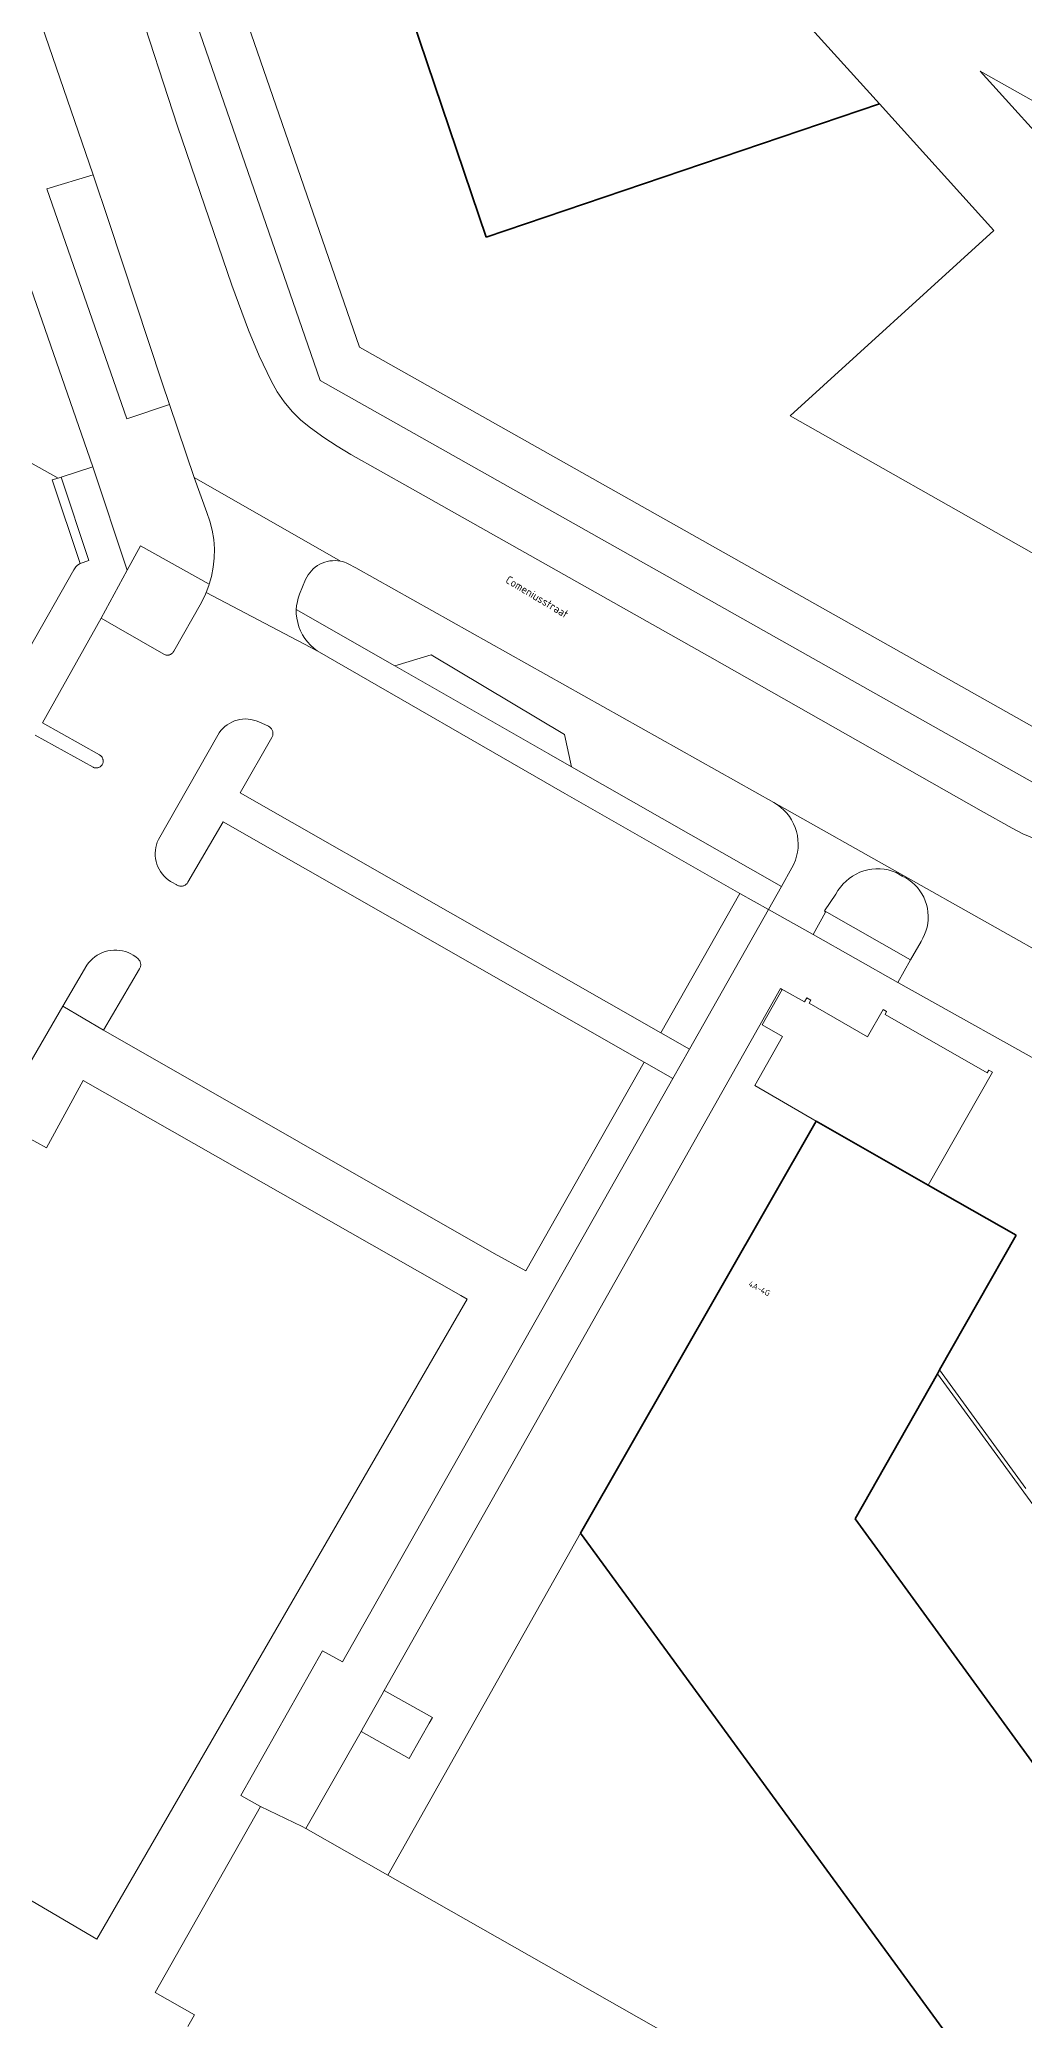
# Model space of a CAD drawing. Header units: metres. Extents: x 110006 to 110721, y 517434 to 518243.
# Drawn here: x 110266.1 to 110327.7, y 517515.1 to 517638.9 of the extents above; entities that cross this region are included whole.
import ezdxf
from ezdxf.enums import TextEntityAlignment as Align

# ---------------------------------------------------------------- set-up
doc = ezdxf.new("R2010")
doc.units = ezdxf.units.M
for name, color, linetype, lineweight in [('B-WE-GR-GROENVOORZIENING-G', 80, 'Continuous', 18), ('B-WE-OG-BEBOUWING-G', 7, 'Continuous', 35), ('B-WE-OG-BEBOUWING-T18', 10, 'Continuous', 18), ('B-WE-OG-TERREIN_BEGROEID-G', 7, 'Continuous', 18), ('B-WE-OG-TERREIN_ERF-G', 7, 'Continuous', 18), ('B-WE-OG-TOPOGRAFIE-T25', 7, 'Continuous', 25), ('B-WE-VH-GESLOTENVERHARDING_ASFALT-G', 10, 'Continuous', 18), ('B-WE-VH-HALFVERHARDING_GRAVEL-G', 130, 'Continuous', 18), ('B-WE-VH-OPENVERHARDING-G', 30, 'Continuous', 18), ('B-WE-VH-OPENVERHARDING_BETONSTRAATSTEEN-G', 30, 'Continuous', 18), ('B-WE-VH-OPENVERHARDING_TEGEL-G', 30, 'Continuous', 18)]:
    doc.layers.add(name, color=color, linetype=linetype, lineweight=lineweight)
doc.styles.add('NLCS-ISO-ANNOTATIEF-T18', font='NLCS-ISO.ttf', dxfattribs={"height": 1.8})
doc.styles.add('NLCS-ISO-ANNOTATIEF-T25', font='NLCS-ISO.ttf', dxfattribs={"height": 2.5})

msp = doc.modelspace()

# ---------------------------------------------------------------- linework, layer by layer
at = {"layer": 'B-WE-GR-GROENVOORZIENING-G'}
for p, q in [((110285.035, 517537.516), (110305.702, 517573.966)), ((110278.681, 517529.17), (110283.788, 517538.206)), ((110283.788, 517538.206), (110285.035, 517537.516)), ((110279.92, 517528.485), (110278.681, 517529.17)), ((110273.324, 517516.853), (110279.92, 517528.485)), ((110275.797, 517515.469), (110273.324, 517516.853)), ((110275.381, 517514.741), (110275.797, 517515.469))]:
    msp.add_line(p, q, dxfattribs=at)
at = {"layer": 'B-WE-OG-BEBOUWING-G'}
for p, q in [((110318.621, 517634.854), (110298.676, 517656.88)), ((110285.295, 517652.356), (110294.025, 517626.528)), ((110294.025, 517626.528), (110318.621, 517634.854)), ((110314.662, 517571.296), (110299.93, 517545.55)), ((110321.669, 517567.302), (110314.662, 517571.296)), ((110327.164, 517564.169), (110321.669, 517567.302)), ((110322.378, 517555.754), (110327.164, 517564.169)), ((110317.086, 517546.45), (110322.242, 517555.516)), ((110322.242, 517555.516), (110322.378, 517555.754)), ((110339.734, 517515.365), (110317.086, 517546.45)), ((110299.93, 517545.55), (110328.187, 517506.946))]:
    msp.add_line(p, q, dxfattribs=at)
at = {"layer": 'B-WE-OG-TERREIN_BEGROEID-G'}
msp.add_line((110306.733, 517575.784), (110311.683, 517584.514), dxfattribs=at)
at = {"layer": 'B-WE-OG-TERREIN_ERF-G'}
for p, q in [((110324.907, 517636.902), (110332.199, 517632.802)), ((110330.257, 517630.983), (110324.907, 517636.902)), ((110325.765, 517626.932), (110318.621, 517634.854)), ((110325.765, 517626.932), (110313.033, 517615.358)), ((110328.273, 517606.734), (110313.033, 517615.358)), ((110312.436, 517579.585), (110296.109, 517550.674)), ((110311.272, 517577.31), (110312.526, 517579.531)), ((110312.526, 517579.531), (110312.436, 517579.585)), ((110312.526, 517579.531), (110312.65, 517579.457)), ((110312.65, 517579.457), (110313.928, 517578.755)), ((110313.928, 517578.755), (110314.074, 517578.995)), ((110314.074, 517578.995), (110314.326, 517578.856)), ((110314.213, 517578.658), (110314.326, 517578.856)), ((110314.213, 517578.658), (110317.858, 517576.572)), ((110317.858, 517576.572), (110318.842, 517578.276)), ((110318.842, 517578.276), (110319.065, 517578.142)), ((110312.556, 517576.59), (110311.272, 517577.31)), ((110319.065, 517578.142), (110318.969, 517577.966)), ((110318.969, 517577.966), (110325.346, 517574.318)), ((110310.827, 517573.525), (110312.556, 517576.59)), ((110325.346, 517574.318), (110325.456, 517574.492)), ((110325.456, 517574.492), (110325.676, 517574.355)), ((110314.662, 517571.296), (110310.827, 517573.525)), ((110325.676, 517574.355), (110321.669, 517567.302)), ((110322.242, 517555.516), (110347.419, 517520.968)), ((110322.378, 517555.754), (110327.77, 517548.355)), ((110296.109, 517550.674), (110287.658, 517535.737)), ((110287.871, 517524.191), (110299.93, 517545.55)), ((110286.362, 517533.446), (110287.5, 517535.458)), ((110287.5, 517535.458), (110287.658, 517535.737)), ((110287.658, 517535.737), (110290.663, 517534.041)), ((110290.46, 517533.696), (110289.944, 517532.778)), ((110290.663, 517534.041), (110290.46, 517533.696)), ((110282.745, 517527.098), (110286.207, 517533.174)), ((110286.207, 517533.174), (110286.362, 517533.446)), ((110289.221, 517531.482), (110286.207, 517533.174)), ((110289.944, 517532.778), (110289.221, 517531.482)), ((110279.92, 517528.485), (110282.518, 517527.226)), ((110282.518, 517527.226), (110282.745, 517527.098)), ((110282.745, 517527.098), (110287.871, 517524.191)), ((110287.871, 517524.191), (110323.855, 517503.788))]:
    msp.add_line(p, q, dxfattribs=at)
at = {"layer": 'B-WE-VH-GESLOTENVERHARDING_ASFALT-G'}
for p, q in [((110274.734, 517633.454), (110271.183, 517644.383)), ((110266.224, 517639.809), (110269.458, 517630.41)), ((110278.135, 517623.52), (110274.734, 517633.454)), ((110269.458, 517630.41), (110270.427, 517627.51)), ((110270.427, 517627.51), (110273.763, 517617.417)), ((110279.178, 517620.708), (110278.135, 517623.52)), ((110279.84, 517619.11), (110279.178, 517620.708)), ((110280.576, 517617.545), (110279.84, 517619.11)), ((110273.763, 517617.417), (110274.221, 517616.067)), ((110280.954, 517616.869), (110280.576, 517617.545)), ((110281.395, 517616.231), (110280.954, 517616.869)), ((110274.221, 517616.067), (110275.769, 517611.503)), ((110281.893, 517615.637), (110281.395, 517616.231)), ((110282.445, 517615.093), (110281.893, 517615.637)), ((110283.046, 517614.604), (110282.445, 517615.093)), ((110283.868, 517614.01), (110283.046, 517614.604)), ((110284.712, 517613.464), (110283.868, 517614.01)), ((110285.567, 517612.942), (110284.712, 517613.464)), ((110289.272, 517610.854), (110285.567, 517612.942)), ((110275.769, 517611.503), (110284.916, 517606.279)), ((110308.007, 517600.299), (110289.272, 517610.854)), ((110284.916, 517606.279), (110285.037, 517606.254)), ((110285.037, 517606.254), (110285.166, 517606.215)), ((110285.166, 517606.215), (110285.275, 517606.173)), ((110285.275, 517606.173), (110285.401, 517606.111)), ((110285.401, 517606.111), (110285.878, 517605.859)), ((110285.878, 517605.859), (110312.001, 517591.21)), ((110324.963, 517590.683), (110308.007, 517600.299)), ((110312.001, 517591.21), (110320.075, 517586.667)), ((110326.913, 517589.598), (110324.963, 517590.683)), ((110327.584, 517589.246), (110326.913, 517589.598)), ((110328.282, 517588.954), (110327.584, 517589.246)), ((110320.075, 517586.667), (110335.414, 517578.036))]:
    msp.add_line(p, q, dxfattribs=at)
at = {"layer": 'B-WE-VH-HALFVERHARDING_GRAVEL-G'}
for p, q in [((110268.835, 517573.844), (110266.53, 517569.624)), ((110292.435, 517560.4), (110268.835, 517573.844)), ((110266.53, 517569.624), (110263.419, 517571.351)), ((110269.691, 517520.199), (110292.836, 517560.178)), ((110292.836, 517560.178), (110292.435, 517560.4)), ((110250.672, 517531.345), (110269.691, 517520.199))]:
    msp.add_line(p, q, dxfattribs=at)
at = {"layer": 'B-WE-VH-OPENVERHARDING-G'}
for p, q in [((110267.262, 517611.473), (110258.383, 517616.431)), ((110266.891, 517611.353), (110267.262, 517611.473)), ((110268.642, 517606.139), (110266.891, 517611.353)), ((110267.464, 517611.538), (110267.262, 517611.473)), ((110276.477, 517604.224), (110276.22, 517603.701)), ((110276.517, 517604.327), (110276.477, 517604.224)), ((110276.22, 517603.701), (110274.499, 517600.666)), ((110271.035, 517602.1), (110269.962, 517602.712)), ((110273.881, 517600.462), (110271.035, 517602.1)), ((110273.916, 517600.445), (110273.881, 517600.462)), ((110273.951, 517600.432), (110273.916, 517600.445)), ((110274.252, 517600.437), (110274.287, 517600.452)), ((110274.287, 517600.452), (110274.321, 517600.47)), ((110274.353, 517600.491), (110274.321, 517600.47)), ((110274.353, 517600.491), (110274.383, 517600.515)), ((110274.412, 517600.541), (110274.383, 517600.515)), ((110274.412, 517600.541), (110274.437, 517600.569)), ((110274.461, 517600.6), (110274.437, 517600.569)), ((110274.481, 517600.632), (110274.461, 517600.6)), ((110274.499, 517600.666), (110274.481, 517600.632)), ((110273.951, 517600.432), (110273.988, 517600.421)), ((110274.026, 517600.414), (110273.988, 517600.421)), ((110274.026, 517600.414), (110274.064, 517600.409)), ((110274.102, 517600.409), (110274.064, 517600.409)), ((110274.102, 517600.409), (110274.14, 517600.411)), ((110274.14, 517600.411), (110274.178, 517600.416)), ((110274.178, 517600.416), (110274.216, 517600.425)), ((110274.252, 517600.437), (110274.216, 517600.425)), ((110290.586, 517600.427), (110288.321, 517599.742)), ((110298.92, 517595.453), (110290.586, 517600.427)), ((110277.243, 517595.411), (110277.336, 517595.559)), ((110277.336, 517595.559), (110277.442, 517595.698)), ((110277.442, 517595.698), (110277.559, 517595.827)), ((110277.559, 517595.827), (110277.687, 517595.946)), ((110277.825, 517596.053), (110277.687, 517595.946)), ((110277.972, 517596.148), (110277.825, 517596.053)), ((110278.127, 517596.229), (110277.972, 517596.148)), ((110278.127, 517596.229), (110278.288, 517596.297)), ((110278.288, 517596.297), (110278.454, 517596.35)), ((110278.624, 517596.389), (110278.454, 517596.35)), ((110278.624, 517596.389), (110278.797, 517596.412)), ((110278.972, 517596.421), (110278.797, 517596.412)), ((110278.972, 517596.421), (110279.146, 517596.414)), ((110279.32, 517596.392), (110279.146, 517596.414)), ((110279.49, 517596.355), (110279.32, 517596.392)), ((110279.657, 517596.303), (110279.49, 517596.355)), ((110279.819, 517596.237), (110279.657, 517596.303)), ((110280.408, 517595.965), (110279.819, 517596.237)), ((110280.447, 517595.945), (110280.408, 517595.965)), ((110280.484, 517595.922), (110280.447, 517595.945)), ((110280.484, 517595.922), (110280.518, 517595.895)), ((110280.55, 517595.865), (110280.518, 517595.895)), ((110280.55, 517595.865), (110280.58, 517595.833)), ((110280.58, 517595.833), (110280.606, 517595.799)), ((110280.63, 517595.762), (110280.606, 517595.799)), ((110280.63, 517595.762), (110280.65, 517595.723)), ((110280.667, 517595.683), (110280.65, 517595.723)), ((110280.667, 517595.683), (110280.68, 517595.641)), ((110280.68, 517595.641), (110280.69, 517595.599)), ((110280.695, 517595.556), (110280.69, 517595.599)), ((110280.697, 517595.512), (110280.695, 517595.556)), ((110280.697, 517595.512), (110280.696, 517595.469)), ((110273.531, 517588.896), (110277.243, 517595.411)), ((110278.64, 517591.808), (110280.631, 517595.262)), ((110280.651, 517595.301), (110280.631, 517595.262)), ((110280.651, 517595.301), (110280.668, 517595.341)), ((110280.681, 517595.383), (110280.668, 517595.341)), ((110280.681, 517595.383), (110280.69, 517595.425)), ((110280.696, 517595.469), (110280.69, 517595.425)), ((110299.366, 517593.438), (110298.92, 517595.453)), ((110304.94, 517576.806), (110278.64, 517591.808)), ((110275.382, 517586.223), (110277.59, 517590.001)), ((110277.59, 517590.001), (110303.908, 517574.989)), ((110273.334, 517588.047), (110273.344, 517588.222)), ((110273.369, 517588.396), (110273.344, 517588.222)), ((110273.369, 517588.396), (110273.409, 517588.567)), ((110273.463, 517588.734), (110273.409, 517588.567)), ((110273.531, 517588.896), (110273.463, 517588.734)), ((110273.334, 517588.047), (110273.339, 517587.871)), ((110273.359, 517587.696), (110273.339, 517587.871)), ((110273.394, 517587.524), (110273.359, 517587.696)), ((110273.394, 517587.524), (110273.443, 517587.355)), ((110273.443, 517587.355), (110273.506, 517587.192)), ((110273.584, 517587.034), (110273.506, 517587.192)), ((110273.674, 517586.883), (110273.584, 517587.034)), ((110273.777, 517586.74), (110273.674, 517586.883)), ((110273.891, 517586.607), (110273.777, 517586.74)), ((110273.891, 517586.607), (110274.016, 517586.484)), ((110274.016, 517586.484), (110274.152, 517586.372)), ((110274.296, 517586.272), (110274.152, 517586.372)), ((110274.296, 517586.272), (110274.449, 517586.185)), ((110274.449, 517586.185), (110274.608, 517586.111)), ((110274.64, 517586.083), (110274.608, 517586.111)), ((110274.64, 517586.083), (110274.675, 517586.058)), ((110274.712, 517586.036), (110274.675, 517586.058)), ((110274.75, 517586.017), (110274.712, 517586.036)), ((110274.79, 517586.001), (110274.75, 517586.017)), ((110274.831, 517585.989), (110274.79, 517586.001)), ((110274.831, 517585.989), (110274.873, 517585.981)), ((110274.873, 517585.981), (110274.915, 517585.976)), ((110274.915, 517585.976), (110274.958, 517585.975)), ((110275.001, 517585.977), (110274.958, 517585.975)), ((110275.043, 517585.984), (110275.001, 517585.977)), ((110275.085, 517585.993), (110275.043, 517585.984)), ((110275.126, 517586.006), (110275.085, 517585.993)), ((110275.126, 517586.006), (110275.165, 517586.023)), ((110275.203, 517586.043), (110275.165, 517586.023)), ((110275.239, 517586.066), (110275.203, 517586.043)), ((110275.273, 517586.093), (110275.239, 517586.066)), ((110275.304, 517586.122), (110275.273, 517586.093)), ((110275.333, 517586.153), (110275.304, 517586.122)), ((110275.333, 517586.153), (110275.359, 517586.187)), ((110275.359, 517586.187), (110275.382, 517586.223)), ((110304.94, 517576.806), (110309.885, 517585.513)), ((110270.205, 517581.888), (110270.033, 517581.827)), ((110270.205, 517581.888), (110270.383, 517581.933)), ((110270.563, 517581.964), (110270.383, 517581.933)), ((110270.746, 517581.979), (110270.563, 517581.964)), ((110270.746, 517581.979), (110270.929, 517581.979)), ((110270.929, 517581.979), (110271.111, 517581.963)), ((110271.291, 517581.931), (110271.111, 517581.963)), ((110271.291, 517581.931), (110271.468, 517581.885)), ((110271.641, 517581.823), (110271.468, 517581.885)), ((110269.05, 517581.034), (110267.563, 517578.477)), ((110269.159, 517581.181), (110269.05, 517581.034)), ((110269.159, 517581.181), (110269.28, 517581.319)), ((110269.28, 517581.319), (110269.412, 517581.445)), ((110269.412, 517581.445), (110269.554, 517581.56)), ((110269.554, 517581.56), (110269.706, 517581.663)), ((110269.866, 517581.752), (110269.706, 517581.663)), ((110269.866, 517581.752), (110270.033, 517581.827)), ((110270.11, 517576.987), (110272.359, 517580.811)), ((110271.807, 517581.747), (110271.641, 517581.823)), ((110271.967, 517581.658), (110271.807, 517581.747)), ((110272.118, 517581.554), (110271.967, 517581.658)), ((110272.26, 517581.439), (110272.118, 517581.554)), ((110272.26, 517581.439), (110272.291, 517581.409)), ((110272.291, 517581.409), (110272.319, 517581.377)), ((110272.319, 517581.377), (110272.345, 517581.342)), ((110272.367, 517581.305), (110272.345, 517581.342)), ((110272.359, 517580.811), (110272.379, 517580.849)), ((110272.367, 517581.305), (110272.386, 517581.266)), ((110272.379, 517580.849), (110272.396, 517580.889)), ((110272.401, 517581.226), (110272.386, 517581.266)), ((110272.396, 517580.889), (110272.409, 517580.929)), ((110272.413, 517581.185), (110272.401, 517581.226)), ((110272.419, 517580.971), (110272.409, 517580.929)), ((110272.413, 517581.185), (110272.422, 517581.143)), ((110272.419, 517580.971), (110272.426, 517581.014)), ((110272.427, 517581.1), (110272.422, 517581.143)), ((110272.426, 517581.014), (110272.428, 517581.057)), ((110272.428, 517581.057), (110272.427, 517581.1)), ((110263.419, 517571.351), (110267.563, 517578.477)), ((110267.563, 517578.477), (110270.11, 517576.987)), ((110270.11, 517576.987), (110294.531, 517563.038)), ((110306.733, 517575.784), (110304.94, 517576.806)), ((110305.702, 517573.966), (110306.733, 517575.784)), ((110296.505, 517561.943), (110303.908, 517574.989)), ((110303.908, 517574.989), (110305.702, 517573.966)), ((110294.531, 517563.038), (110296.505, 517561.943))]:
    msp.add_line(p, q, dxfattribs=at)
at = {"layer": 'B-WE-VH-OPENVERHARDING_BETONSTRAATSTEEN-G'}
for p, q in [((110275.769, 517611.503), (110276.57, 517609.331)), ((110276.57, 517609.331), (110276.76, 517608.781)), ((110276.76, 517608.781), (110276.902, 517608.216)), ((110276.902, 517608.216), (110276.993, 517607.64)), ((110276.993, 517607.64), (110277.034, 517607.059)), ((110277.034, 517607.059), (110277.023, 517606.477)), ((110276.961, 517605.898), (110276.849, 517605.326)), ((110277.023, 517606.477), (110276.961, 517605.898)), ((110282.811, 517605.277), (110282.896, 517605.42)), ((110282.896, 517605.42), (110282.992, 517605.556)), ((110282.992, 517605.556), (110283.099, 517605.683)), ((110283.099, 517605.683), (110283.217, 517605.8)), ((110283.217, 517605.8), (110283.345, 517605.907)), ((110283.345, 517605.907), (110283.481, 517606.003)), ((110283.481, 517606.003), (110283.624, 517606.087)), ((110283.624, 517606.087), (110283.774, 517606.159)), ((110283.774, 517606.159), (110283.93, 517606.217)), ((110283.93, 517606.217), (110284.09, 517606.262)), ((110284.09, 517606.262), (110284.254, 517606.294)), ((110284.254, 517606.294), (110284.419, 517606.311)), ((110284.419, 517606.311), (110284.585, 517606.315)), ((110284.585, 517606.315), (110284.751, 517606.304)), ((110284.751, 517606.304), (110284.916, 517606.279)), ((110276.687, 517604.767), (110276.517, 517604.327)), ((110276.517, 517604.327), (110283.465, 517600.683)), ((110276.711, 517604.849), (110276.687, 517604.767)), ((110276.849, 517605.326), (110276.711, 517604.849)), ((110282.276, 517603.975), (110282.355, 517604.225)), ((110282.355, 517604.225), (110282.739, 517605.127)), ((110282.739, 517605.127), (110282.811, 517605.277)), ((110282.152, 517603.264), (110282.176, 517603.489)), ((110282.158, 517602.99), (110282.152, 517603.264)), ((110282.188, 517602.717), (110282.158, 517602.99)), ((110282.176, 517603.489), (110282.221, 517603.751)), ((110282.221, 517603.751), (110282.276, 517603.975)), ((110282.243, 517602.449), (110282.188, 517602.717)), ((110282.322, 517602.186), (110282.243, 517602.449)), ((110282.424, 517601.931), (110282.322, 517602.186)), ((110282.548, 517601.687), (110282.424, 517601.931)), ((110282.694, 517601.455), (110282.548, 517601.687)), ((110282.86, 517601.237), (110282.694, 517601.455)), ((110283.045, 517601.034), (110282.86, 517601.237)), ((110283.247, 517600.849), (110283.045, 517601.034)), ((110283.465, 517600.683), (110283.247, 517600.849)), ((110312.001, 517591.21), (110312.245, 517591.058)), ((110312.245, 517591.058), (110312.453, 517590.901)), ((110312.453, 517590.901), (110312.646, 517590.727)), ((110312.646, 517590.727), (110312.823, 517590.536)), ((110312.823, 517590.536), (110312.983, 517590.33)), ((110312.983, 517590.33), (110313.125, 517590.111)), ((110313.125, 517590.111), (110313.246, 517589.881)), ((110313.246, 517589.881), (110313.348, 517589.64)), ((110313.348, 517589.64), (110313.427, 517589.392)), ((110313.427, 517589.392), (110313.486, 517589.138)), ((110313.492, 517588.101), (110313.437, 517587.846)), ((110313.486, 517589.138), (110313.521, 517588.88)), ((110313.525, 517588.359), (110313.492, 517588.101)), ((110313.521, 517588.88), (110313.534, 517588.62)), ((110313.534, 517588.62), (110313.525, 517588.359)), ((110313.143, 517587.124), (110312.495, 517585.957)), ((110313.262, 517587.356), (110313.143, 517587.124)), ((110313.36, 517587.597), (110313.262, 517587.356)), ((110313.437, 517587.846), (110313.36, 517587.597)), ((110317.159, 517586.733), (110317.393, 517586.841)), ((110317.393, 517586.841), (110317.636, 517586.928)), ((110317.636, 517586.928), (110317.886, 517586.993)), ((110317.886, 517586.993), (110318.14, 517587.037)), ((110318.14, 517587.037), (110318.397, 517587.058)), ((110318.397, 517587.058), (110318.655, 517587.057)), ((110318.655, 517587.057), (110318.913, 517587.034)), ((110318.913, 517587.034), (110319.166, 517586.988)), ((110319.166, 517586.988), (110319.416, 517586.921)), ((110319.416, 517586.921), (110319.658, 517586.832)), ((110319.658, 517586.832), (110320.04, 517586.608)), ((110312.495, 517585.957), (110311.683, 517584.514)), ((110315.891, 517585.484), (110316.022, 517585.706)), ((110316.022, 517585.706), (110316.172, 517585.917)), ((110316.172, 517585.917), (110316.339, 517586.113)), ((110316.339, 517586.113), (110316.523, 517586.294)), ((110316.523, 517586.294), (110316.722, 517586.459)), ((110316.722, 517586.459), (110316.934, 517586.606)), ((110316.934, 517586.606), (110317.159, 517586.733)), ((110320.075, 517586.667), (110320.04, 517586.608)), ((110320.04, 517586.608), (110320.254, 517586.496)), ((110320.254, 517586.496), (110320.457, 517586.367)), ((110320.457, 517586.367), (110320.648, 517586.221)), ((110320.648, 517586.221), (110320.826, 517586.059)), ((110320.826, 517586.059), (110320.989, 517585.883)), ((110320.989, 517585.883), (110321.137, 517585.694)), ((110321.137, 517585.694), (110321.268, 517585.492)), ((110311.683, 517584.514), (110314.466, 517582.967)), ((110315.173, 517584.428), (110315.891, 517585.484)), ((110315.239, 517584.348), (110315.173, 517584.428)), ((110321.268, 517585.492), (110321.382, 517585.28)), ((110321.382, 517585.28), (110321.477, 517585.06)), ((110321.477, 517585.06), (110321.553, 517584.832)), ((110321.553, 517584.832), (110321.609, 517584.598)), ((110321.609, 517584.598), (110321.646, 517584.361)), ((110321.646, 517584.361), (110321.662, 517584.121)), ((110314.466, 517582.967), (110315.239, 517584.348)), ((110321.522, 517583.174), (110321.437, 517582.949)), ((110321.587, 517583.405), (110321.522, 517583.174)), ((110321.632, 517583.641), (110321.587, 517583.405)), ((110321.657, 517583.881), (110321.632, 517583.641)), ((110321.662, 517584.121), (110321.657, 517583.881)), ((110321.212, 517582.525), (110320.55, 517581.367)), ((110321.334, 517582.732), (110321.212, 517582.525)), ((110321.437, 517582.949), (110321.334, 517582.732)), ((110320.55, 517581.367), (110319.763, 517579.954)), ((110319.763, 517579.954), (110332.405, 517572.902))]:
    msp.add_line(p, q, dxfattribs=at)
at = {"layer": 'B-WE-VH-OPENVERHARDING_TEGEL-G'}
for p, q in [((110286.108, 517619.647), (110273.704, 517655.531)), ((110271.236, 517653.376), (110283.649, 517617.573)), ((110266.56, 517629.537), (110269.458, 517630.41)), ((110271.557, 517615.163), (110266.56, 517629.537)), ((110263.803, 517628.384), (110269.426, 517612.172)), ((110332.39, 517593.581), (110286.108, 517619.647)), ((110283.649, 517617.573), (110330.458, 517591.186)), ((110274.221, 517616.067), (110271.557, 517615.163)), ((110269.426, 517612.172), (110267.464, 517611.538)), ((110269.426, 517612.172), (110271.586, 517605.714)), ((110267.464, 517611.538), (110269.189, 517606.323)), ((110271.586, 517605.714), (110272.406, 517607.23)), ((110272.406, 517607.23), (110276.711, 517604.849)), ((110268.239, 517605.738), (110265.427, 517600.788)), ((110268.363, 517605.926), (110268.239, 517605.738)), ((110268.479, 517606.023), (110268.363, 517605.926)), ((110268.642, 517606.139), (110268.479, 517606.023)), ((110269.189, 517606.323), (110268.642, 517606.139)), ((110269.962, 517602.712), (110271.586, 517605.714)), ((110288.321, 517599.742), (110282.152, 517603.264)), ((110266.29, 517596.188), (110269.962, 517602.712)), ((110283.465, 517600.683), (110298.937, 517591.764)), ((110297.94, 517594.25), (110288.321, 517599.742)), ((110269.844, 517594.186), (110266.29, 517596.188)), ((110265.825, 517595.415), (110269.45, 517593.406)), ((110269.45, 517593.406), (110269.485, 517593.391)), ((110269.485, 517593.391), (110269.521, 517593.378)), ((110269.521, 517593.378), (110269.558, 517593.369)), ((110269.558, 517593.369), (110269.595, 517593.363)), ((110269.595, 517593.363), (110269.633, 517593.36)), ((110269.633, 517593.36), (110269.671, 517593.361)), ((110269.671, 517593.361), (110269.709, 517593.365)), ((110269.709, 517593.365), (110269.746, 517593.372)), ((110269.746, 517593.372), (110269.782, 517593.382)), ((110269.782, 517593.382), (110269.818, 517593.396)), ((110269.818, 517593.396), (110269.852, 517593.412)), ((110269.877, 517594.167), (110269.844, 517594.186)), ((110269.852, 517593.412), (110269.885, 517593.432)), ((110269.908, 517594.146), (110269.877, 517594.167)), ((110269.885, 517593.432), (110269.916, 517593.454)), ((110269.938, 517594.122), (110269.908, 517594.146)), ((110269.916, 517593.454), (110269.944, 517593.479)), ((110269.965, 517594.095), (110269.938, 517594.122)), ((110269.944, 517593.479), (110269.971, 517593.506)), ((110269.989, 517594.066), (110269.965, 517594.095)), ((110269.971, 517593.506), (110269.995, 517593.536)), ((110270.011, 517594.035), (110269.989, 517594.066)), ((110269.995, 517593.536), (110270.016, 517593.567)), ((110270.031, 517594.002), (110270.011, 517594.035)), ((110270.016, 517593.567), (110270.035, 517593.6)), ((110270.047, 517593.968), (110270.031, 517594.002)), ((110270.035, 517593.6), (110270.051, 517593.635)), ((110270.06, 517593.932), (110270.047, 517593.968)), ((110270.051, 517593.635), (110270.063, 517593.67)), ((110270.071, 517593.896), (110270.06, 517593.932)), ((110270.063, 517593.67), (110270.073, 517593.707)), ((110270.078, 517593.859), (110270.071, 517593.896)), ((110270.073, 517593.707), (110270.079, 517593.745)), ((110270.081, 517593.821), (110270.078, 517593.859)), ((110270.079, 517593.745), (110270.082, 517593.783)), ((110270.082, 517593.783), (110270.081, 517593.821)), ((110299.366, 517593.438), (110297.94, 517594.25)), ((110312.495, 517585.957), (110299.366, 517593.438)), ((110298.937, 517591.764), (110309.885, 517585.513)), ((110309.885, 517585.513), (110311.683, 517584.514)), ((110320.55, 517581.367), (110315.173, 517584.428)), ((110314.466, 517582.967), (110319.763, 517579.954))]:
    msp.add_line(p, q, dxfattribs=at)

# ---------------------------------------------------------------- texts
at = {"layer": 'B-WE-OG-BEBOUWING-T18', "style": 'NLCS-ISO-ANNOTATIEF-T18'}
msp.add_text('4A-4G', height=0.36, rotation=332, dxfattribs=at).set_placement((110311.109, 517560.843), align=Align.MIDDLE)
at = {"layer": 'B-WE-OG-TOPOGRAFIE-T25', "style": 'NLCS-ISO-ANNOTATIEF-T25'}
msp.add_text('Comeniusstraat', height=0.5, rotation=329, dxfattribs=at).set_placement((110297.212, 517604.051), align=Align.MIDDLE)

doc.saveas('drawing.dxf')
